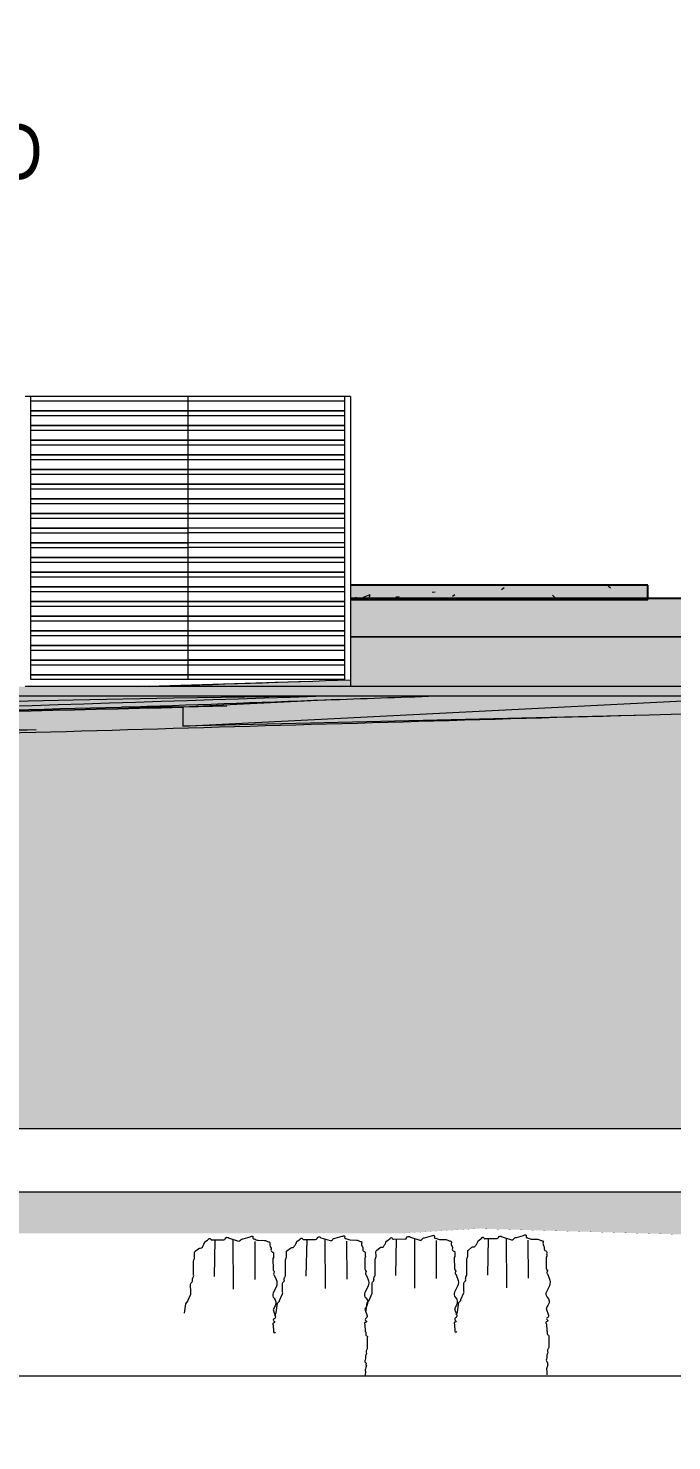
# Model space of a CAD drawing. Header units: millimetres. Extents: x 50357 to 985146, y 723188 to 1803594.
# Drawn here: x 876650 to 883473, y 723188 to 738172 of the extents above; entities that cross this region are included whole.
import ezdxf

# ---------------------------------------------------------------- set-up
doc = ezdxf.new("R2010")
doc.units = ezdxf.units.MM
doc.header["$LTSCALE"] = 3
doc.header["$MEASUREMENT"] = 0
doc.linetypes.add('DASHED', pattern=[19.05, 12.7, -6.35])
for name, color, linetype, lineweight in [('-OAP1141_', 7, 'DASHED', 18), ('-OAP1142_', 7, 'Continuous', 18), ('01-txt', 7, 'Continuous', 25)]:
    doc.layers.add(name, color=color, linetype=linetype, lineweight=lineweight)
for name, color, linetype, lineweight, true_color in [('-Surrender Hatch in Pink', 7, 'Continuous', 40, 0xffc2c2), ('A-FLOR', 7, 'Continuous', 5, 0x6e6e6e), ('A-GENM', 7, 'Continuous', 13, 0x6e6e6e), ('A-GLAZ', 7, 'Continuous', 13, 0x6e6e6e), ('ADS060', 7, 'Continuous', 35, 0x6e6e6e), ('S-STRS', 7, 'Continuous', 13, 0x6e6e6e)]:
    doc.layers.add(name, color=color, linetype=linetype, lineweight=lineweight, true_color=true_color)
doc.styles.add('Style-Arial', font='arial.ttf', dxfattribs={"width": 0.8, "height": 5})

# ---------------------------------------------------------------- blocks, each defined once
blk = doc.blocks.new('3A35X-MGGP-S-SEELS_UPPER$0$A$C23B10A5A')
at = {"layer": '-OAP1142_'}
for p, q in [((-18302, -14543), (-18315, -15061)), ((-18046, -14543), (-18046, -15241)), ((-17739, -14569), (-17739, -15106)), ((-17004, -14543), (-17017, -15061)), ((-16748, -14543), (-16748, -15241)), ((-16441, -14569), (-16441, -15106)), ((-15737, -14543), (-15750, -15061)), ((-15481, -14543), (-15481, -15241)), ((-15174, -14569), (-15174, -15106)), ((-14439, -14543), (-14452, -15061)), ((-14183, -14543), (-14183, -15241)), ((-13876, -14569), (-13876, -15106))]:
    blk.add_line(p, q, dxfattribs=at)
for points in [[(-18736, -15577), (-18718, -15445), (-18692, -15416, 0.280038), (-18689, -15405), (-18647, -15310, 0.214495), (-18647, -15289), (-18647, -15168, -0.2055), (-18640, -15152), (-18626, -15138, 0.363339), (-18623, -15112), (-18621, -15095, -0.141953), (-18609, -15069, 0.287276), (-18604, -15036), (-18604, -14841, -0.145592), (-18597, -14817, 0.158177), (-18590, -14791), (-18590, -14718, -0.300151), (-18581, -14704), (-18531, -14664, -0.217825), (-18512, -14659, 0.299446), (-18479, -14645, 0.026339), (-18456, -14605, 0.03931), (-18442, -14572), (-18406, -14548, 0.098516), (-18387, -14529, -0.652342), (-18361, -14534, 0.490845), (-18340, -14543), (-18175, -14543, 0.330626), (-18156, -14529, -0.616391), (-18102, -14520), (-17969, -14562, 0.351552), (-17939, -14550, -0.271482), (-17901, -14529), (-17802, -14501, 0.021993), (-17781, -14494, -0.699444), (-17764, -14513, 0.703821), (-17747, -14532, 0.049762), (-17691, -14553), (-17599, -14555, -0.134214), (-17575, -14562, 0.109354), (-17535, -14576, -0.477758), (-17523, -14595, 0.255061), (-17514, -14652, -0.251488), (-17509, -14680, 0.426823), (-17488, -14720, -0.416663), (-17474, -14746, 0.144623), (-17474, -14777, -0.293088), (-17483, -14810), (-17481, -14966, 0.207663), (-17471, -14987, -0.398034), (-17469, -15017, 0.449846), (-17464, -15046), (-17438, -15107, -0.203029), (-17438, -15216), (-17481, -15298, 0.32758), (-17469, -15374, -0.343031), (-17455, -15482, 0.015685), (-17483, -15534), (-17453, -15629, -0.392899), (-17469, -15664, 0.671684), (-17469, -15699, -0.843007), (-17474, -15721, 0.772572), (-17483, -15751), (-17479, -15850, 0.953788), (-17450, -15850)], [(-17455, -15621), (-17439, -15577), (-17420, -15445), (-17394, -15416, 0.280038), (-17392, -15405), (-17349, -15310, 0.214495), (-17349, -15289), (-17349, -15168, -0.2055), (-17342, -15152), (-17328, -15138, 0.363339), (-17325, -15112), (-17323, -15095, -0.141953), (-17311, -15069, 0.287276), (-17306, -15036), (-17306, -14841, -0.145592), (-17299, -14817, 0.158177), (-17292, -14791), (-17292, -14718, -0.300151), (-17283, -14704), (-17233, -14664, -0.217825), (-17215, -14659, 0.299446), (-17182, -14645, 0.026339), (-17158, -14605, 0.03931), (-17144, -14572), (-17108, -14548, 0.098516), (-17089, -14529, -0.652342), (-17063, -14534, 0.490845), (-17042, -14543), (-16877, -14543, 0.330626), (-16858, -14529, -0.616391), (-16804, -14520), (-16672, -14562, 0.351552), (-16641, -14550, -0.271482), (-16603, -14529), (-16504, -14501, 0.021993), (-16483, -14494, -0.699444), (-16466, -14513, 0.703821), (-16450, -14532, 0.049762), (-16393, -14553), (-16301, -14555, -0.134214), (-16277, -14562, 0.109354), (-16237, -14576, -0.477758), (-16226, -14595, 0.255061), (-16216, -14652, -0.251488), (-16211, -14680, 0.426823), (-16190, -14720, -0.416663), (-16176, -14746, 0.144623), (-16176, -14777, -0.293088), (-16185, -14810), (-16183, -14966, 0.207663), (-16174, -14987, -0.398034), (-16171, -15017, 0.449846), (-16167, -15046), (-16141, -15107, -0.203029), (-16141, -15216), (-16183, -15298, 0.32758), (-16171, -15374, -0.343031), (-16157, -15482, 0.015685), (-16185, -15534), (-16155, -15629, -0.392899), (-16171, -15664, 0.671684), (-16171, -15699, -0.843007), (-16176, -15721, 0.772572), (-16185, -15751), (-16181, -15850, 0.2336), (-16175, -15861), (-16175, -15894, 0.345427), (-16164, -15909, -0.533083), (-16154, -15939), (-16154, -16087, -0.192918), (-16161, -16104, 0.274124), (-16170, -16143, -0.201907), (-16173, -16182, 0.123263), (-16180, -16210, -0.083533), (-16187, -16253, 0.325615), (-16173, -16298, -0.401032), (-16172, -16309, 0.437289), (-16166, -16332, -0.000409), (-16186, -16390, 0.241209), (-16182, -16413), (-16184, -16474)], [(-16172, -15577), (-16153, -15445), (-16127, -15416, 0.280038), (-16125, -15405), (-16082, -15310, 0.214495), (-16082, -15289), (-16082, -15168, -0.2055), (-16075, -15152), (-16061, -15138, 0.363339), (-16058, -15112), (-16056, -15095, -0.141953), (-16044, -15069, 0.287276), (-16039, -15036), (-16039, -14841, -0.145592), (-16032, -14817, 0.158177), (-16025, -14791), (-16025, -14718, -0.300151), (-16016, -14704), (-15966, -14664, -0.217825), (-15948, -14659, 0.299446), (-15914, -14645, 0.026339), (-15891, -14605, 0.03931), (-15877, -14572), (-15841, -14548, 0.098516), (-15822, -14529, -0.652342), (-15796, -14534, 0.490845), (-15775, -14543), (-15610, -14543, 0.330626), (-15591, -14529, -0.616391), (-15537, -14520), (-15405, -14562, 0.351552), (-15374, -14550, -0.271482), (-15336, -14529), (-15237, -14501, 0.021993), (-15216, -14494, -0.699444), (-15199, -14513, 0.703821), (-15183, -14532, 0.049762), (-15126, -14553), (-15034, -14555, -0.134214), (-15010, -14562, 0.109354), (-14970, -14576, -0.477758), (-14959, -14595, 0.255061), (-14949, -14652, -0.251488), (-14944, -14680, 0.426823), (-14923, -14720, -0.416663), (-14909, -14746, 0.144623), (-14909, -14777, -0.293088), (-14918, -14810), (-14916, -14966, 0.207663), (-14907, -14987, -0.398034), (-14904, -15017, 0.449846), (-14899, -15046), (-14873, -15107, -0.203029), (-14873, -15216), (-14916, -15298, 0.32758), (-14904, -15374, -0.343031), (-14890, -15482, 0.015685), (-14918, -15534), (-14888, -15629, -0.392899), (-14904, -15664, 0.671684), (-14904, -15699, -0.843007), (-14909, -15721, 0.772572), (-14918, -15751), (-14914, -15850, 0.953788), (-14885, -15850)], [(-14890, -15621), (-14874, -15577), (-14855, -15445), (-14829, -15416, 0.280038), (-14827, -15405), (-14784, -15310, 0.214495), (-14784, -15289), (-14784, -15168, -0.2055), (-14777, -15152), (-14763, -15138, 0.363339), (-14761, -15112), (-14758, -15095, -0.141953), (-14747, -15069, 0.287276), (-14742, -15036), (-14742, -14841, -0.145592), (-14735, -14817, 0.158177), (-14728, -14791), (-14728, -14718, -0.300151), (-14718, -14704), (-14669, -14664, -0.217825), (-14650, -14659, 0.299446), (-14617, -14645, 0.026339), (-14593, -14605, 0.03931), (-14579, -14572), (-14544, -14548, 0.098516), (-14525, -14529, -0.652342), (-14499, -14534, 0.490845), (-14477, -14543), (-14312, -14543, 0.330626), (-14293, -14529, -0.616391), (-14239, -14520), (-14107, -14562, 0.351552), (-14076, -14550, -0.271482), (-14038, -14529), (-13939, -14501, 0.021993), (-13918, -14494, -0.699444), (-13901, -14513, 0.703821), (-13885, -14532, 0.049762), (-13828, -14553), (-13736, -14555, -0.134214), (-13713, -14562, 0.109354), (-13672, -14576, -0.477758), (-13661, -14595, 0.255061), (-13651, -14652, -0.251488), (-13646, -14680, 0.426823), (-13625, -14720, -0.416663), (-13611, -14746, 0.144623), (-13611, -14777, -0.293088), (-13621, -14810), (-13618, -14966, 0.207663), (-13609, -14987, -0.398034), (-13606, -15017, 0.449846), (-13602, -15046), (-13576, -15107, -0.203029), (-13576, -15216), (-13618, -15298, 0.32758), (-13606, -15374, -0.343031), (-13592, -15482, 0.015685), (-13621, -15534), (-13590, -15629, -0.392899), (-13606, -15664, 0.671684), (-13606, -15699, -0.843007), (-13611, -15721, 0.772572), (-13621, -15751), (-13616, -15850, 0.2336), (-13610, -15861), (-13610, -15894, 0.345427), (-13600, -15909, -0.533083), (-13589, -15939), (-13589, -16087, -0.192918), (-13596, -16104, 0.274124), (-13605, -16143, -0.201907), (-13609, -16182, 0.123263), (-13616, -16210, -0.083533), (-13623, -16253, 0.325615), (-13609, -16298, -0.401032), (-13607, -16309, 0.437289), (-13601, -16332, -0.000409), (-13621, -16390, 0.241209), (-13617, -16413), (-13619, -16474)]]:
    blk.add_lwpolyline(points, format="xyb", dxfattribs=at)

msp = doc.modelspace()

# ---------------------------------------------------------------- hatches: boundary and pattern name
at = {"layer": 'A-FLOR', "lineweight": 5}
for points in [[(880066.7298, 732112.9831), (883219.9846, 732112.9831), (883219.9846, 732262.9831), (880066.7298, 732262.9831)], [(887031.9949, 731716.2093), (887031.9949, 732122.3164), (880066.7298, 732122.3164), (880066.7298, 731718.2622), (884834.2407, 731716.8571)], [(886916.6152, 731188.9831), (887021.8806, 731188.9831), (887021.8806, 731239.4475), (887162.7489, 731239.4475), (887031.9949, 731716.2093), (880066.7298, 731718.2622), (880067.2402, 731188.9831), (886500.1403, 731188.9831)], [(879236.3514, 731188.9831), (880067.2391, 731190.123), (880066.9858, 731260.1144), (877935.4513, 731188.9831), (879236.2743, 731188.9831)], [(880066.9858, 731088.9831), (887213.4814, 731088.9831), (887021.8806, 731139.4475), (887021.8806, 731188.9831), (871044.7394, 731188.9831), (871155.1407, 731176.2766), (871155.1407, 731088.9831), (879836.5421, 731088.9831)], [(877935.4513, 731188.9831), (879241.5322, 731233.4654), (877828.6094, 731188.9831)], [(878290.4214, 730768.9831), (883233.274, 730886.4831), (890725.4918, 731098.9831), (888238.2507, 731211.1047), (887501.1892, 731122.0555), (887213.4814, 731088.9831), (884642.3476, 731088.9831), (878923.6844, 730800.8859)], [(870947.3702, 730801.7555), (879702.3027, 731085.4871), (878876.4738, 731078.5252), (877758.756, 731061.9417), (877108.0177, 731048.4284), (875755.938, 731014.3309), (875326.1881, 731000.9882), (874094.6459, 730960.8455), (870947.3702, 730855.8745), (870947.3702, 730805.1024)], [(870947.394, 730798.5586), (878290.4214, 730968.9831), (877637.1382, 730968.9831), (872339.994, 730846.8775), (870947.394, 730801.7563)], [(870947.394, 730598.5586), (878290.4214, 730768.9831), (878290.4214, 730968.9831), (870947.394, 730798.5586), (870947.394, 730661.6323)], [(872412.4032, 730849.2236), (877637.1382, 730968.9831), (877637.1382, 731018.5437), (872505.5988, 730852.2433)], [(877637.1382, 730968.9831), (878290.4214, 730968.9831), (879933.4989, 731051.7587), (877646.3294, 730969.3144)], [(878290.4214, 730768.9831), (884642.3476, 731088.9831), (880967.0944, 731088.9831), (879933.4989, 731051.7587), (878290.4214, 730968.9831), (878290.4214, 730946.4831)], [(870947.394, 730588.9831), (872852.1032, 730588.9831), (881172.8373, 730827.7331), (883098.5046, 730883.2794), (876504.7429, 730727.6616), (870947.394, 730598.5586), (870947.394, 730591.2639)]]:
    msp.add_hatch(color=256, dxfattribs=at).paths.add_polyline_path(points, flags=0)
h = msp.add_hatch(color=256, dxfattribs=at)
h.paths.add_polyline_path([(877637.1382, 730968.9831), (880967.0944, 731088.9831), (880044.79, 731088.2248), (879702.3027, 731085.4871), (877637.1382, 731018.5437)], flags=0)
h.paths.add_polyline_path([(889850.2814, 731408.3042), (890502.9631, 731432.5871), (889890.4318, 731413.2158), (889855.8312, 731408.9831)], flags=0)
h = msp.add_hatch(color=256, dxfattribs=at)
h.paths.add_polyline_path([(870947.37, 730855.8745), (875476.7992, 731005.7659), (876010.3648, 731021.593), (877417.0742, 731055.3559), (878170.6425, 731068.786), (879129.1104, 731080.9052), (880139.6568, 731088.4318), (879887.0202, 731088.9831), (871155.1407, 731088.9831), (871155.1407, 731076.2801), (870945.1724, 731076.2766), (870947.3233, 730858.4955)], flags=0)
h.paths.add_polyline_path([(876309.6681, 731035.8969), (876309.7014, 731035.8969), (876322.2144, 731036.4078)], flags=0)
at = {"layer": 'A-GENM'}
for points in [[(877377.5123, 734114.069), (877377.5123, 734118.3116), (876677.5614, 734118.3116), (876677.5614, 734114.069), (877351.5716, 734114.069)], [(879306.7323, 734114.069), (879306.7323, 734118.3116), (880006.6833, 734118.3116), (880006.6833, 734114.069), (879332.6731, 734114.069)], [(877377.5123, 732557.3546), (877377.5123, 732561.5972), (876677.5614, 732561.5972), (876677.5614, 732557.3546), (877351.5716, 732557.3546)], [(879306.7323, 732557.3546), (879306.7323, 732561.5972), (880006.6833, 732561.5972), (880006.6833, 732557.3546), (879332.6731, 732557.3546)], [(877377.5123, 732401.6832), (877377.5123, 732405.9258), (876677.5614, 732405.9258), (876677.5614, 732401.6832), (877351.5716, 732401.6832)], [(879306.7323, 732401.6832), (879306.7323, 732405.9258), (880006.6833, 732405.9258), (880006.6833, 732401.6832), (879332.6731, 732401.6832)], [(877377.5123, 732246.0117), (877377.5123, 732250.2544), (876677.5614, 732250.2544), (876677.5614, 732246.0117), (877351.5716, 732246.0117)], [(879306.7323, 732246.0117), (879306.7323, 732250.2544), (880006.6833, 732250.2544), (880006.6833, 732246.0117), (879332.6731, 732246.0117)], [(877377.5123, 732090.3403), (877377.5123, 732094.5829), (876677.5614, 732094.5829), (876677.5614, 732090.3403), (877351.5716, 732090.3403)], [(879306.7323, 732090.3403), (879306.7323, 732094.5829), (880006.6833, 732094.5829), (880006.6833, 732090.3403), (879332.6731, 732090.3403)], [(877377.5123, 731934.6688), (877377.5123, 731938.9115), (876677.5614, 731938.9115), (876677.5614, 731934.6688), (877351.5716, 731934.6688)], [(879306.7323, 731934.6688), (879306.7323, 731938.9115), (880006.6833, 731938.9115), (880006.6833, 731934.6688), (879332.6731, 731934.6688)], [(877377.5123, 731778.9974), (877377.5123, 731783.24), (876677.5614, 731783.24), (876677.5614, 731778.9974), (877351.5716, 731778.9974)], [(879306.7323, 731778.9974), (879306.7323, 731783.24), (880006.6833, 731783.24), (880006.6833, 731778.9974), (879332.6731, 731778.9974)], [(877377.5123, 731623.326), (877377.5123, 731627.5686), (876677.5614, 731627.5686), (876677.5614, 731623.326), (877351.5716, 731623.326)], [(879306.7323, 731623.326), (879306.7323, 731627.5686), (880006.6833, 731627.5686), (880006.6833, 731623.326), (879332.6731, 731623.326)], [(877377.5123, 731467.6545), (877377.5123, 731471.8972), (876677.5614, 731471.8972), (876677.5614, 731467.6545), (877351.5716, 731467.6545)], [(879306.7323, 731467.6545), (879306.7323, 731471.8972), (880006.6833, 731471.8972), (880006.6833, 731467.6545), (879332.6731, 731467.6545)], [(877377.5123, 731311.9831), (877377.5123, 731316.2257), (876677.5614, 731316.2257), (876677.5614, 731311.9831), (877351.5716, 731311.9831)], [(879306.7323, 731311.9831), (879306.7323, 731316.2257), (880006.6833, 731316.2257), (880006.6833, 731311.9831), (879332.6731, 731311.9831)]]:
    msp.add_hatch(color=256, dxfattribs=at).paths.add_polyline_path(points, flags=0)
at = {"layer": 'A-GLAZ'}
msp.add_hatch(color=256, dxfattribs=at).paths.add_polyline_path([(876677.5147, 731263.9831), (876677.5614, 731264.0414), (876677.5147, 731280.1848)], flags=0)
at = {"layer": 'ADS060', "lineweight": 13}
h = msp.add_hatch(dxfattribs=at)
h.set_pattern_fill('AR-CONC', color=256, scale=100, style=0)
h.set_pattern_definition([(50, (0, 0), (717.26018, -62.75213), [75, -825]), (355, (0, 0), (-138.75133, 752.19213), [60, -660]), (100.451444, (59.8, -5.2), (578.50885, 689.44), [63.7402, -701.1421]), (46.1842, (0, 200), (1067.2413, -165.5193), [112.5, -1237.5]), (96.63564, (88.9, 186.2), (934.6619, 974.1186), [95.6103, -1051.7138]), (351.18416, (0, 200), (934.6619, 974.1186), [90, -990]), (21, (100, 150), (596.90705, -402.6189), [75, -825]), (326, (100, 150), (243.31533, 725.15005), [60, -660]), (71.451445, (149.74, 116.45), (840.22238, 322.53115), [63.7402, -701.1421]), (37.5, (0, 0), (12.159855, 332.893854), [0, -652, 0, -670, 0, -662.5]), (7.5, (0, 0), (263.06954, 394.41171), [0, -382, 0, -637, 0, -252.5]), (327.5, (-223, 0), (533.822436, -22.55487), [0, -250, 0, -780, 0, -1035]), (317.5, (-323, 0), (583.18617, 100.10498), [0, -325, 0, -518, 0, -735])])
h.paths.add_polyline_path([(853656.482, 730788.9831), (851718.8573, 730788.9831), (851718.8573, 726499.893), (857635.0668, 726499.893), (857635.0668, 727638.9831), (857351.5055, 727638.9831), (856301.502, 728688.9831), (853656.482, 728688.9831)])
h.paths.add_polyline_path([(859068.3121, 727638.9831), (863231.6706, 727638.9831), (863233.785, 726499.893), (859068.3121, 726499.893)])
h.paths.add_polyline_path([(864669.5563, 727638.9831), (865507.2191, 727638.9831), (866512.1072, 728688.9831), (867744.0584, 728688.9831), (867758.9759, 730318.9831), (870536.311, 730588.9831), (872852.1032, 730588.9831), (883233.274, 730886.4831), (890522.2526, 731108.1448), (890522.2526, 726499.893), (871436.0915, 726499.893), (871186.0915, 727186.7624), (870686.0915, 725813.0237), (870436.0915, 726499.893), (864669.5563, 726499.893)])
h.paths.add_polyline_path([(851718.8573, 725828.8678), (857635.0668, 725828.8678), (857635.0668, 725408.4406), (854797.142, 725344.6182), (851718.8573, 725442.3608)])
h.paths.add_polyline_path([(859068.3121, 725828.8678), (863233.785, 725828.8678), (863233.785, 725403.9443), (861909.8592, 725438.3152), (859068.3121, 725376.4981)])
h.paths.add_polyline_path([(864669.5563, 725828.8678), (870436.0915, 725828.8678), (870686.0915, 725141.9984), (871186.0915, 726515.7371), (871436.0915, 725828.8678), (890522.2526, 725828.8678), (890522.2526, 725302.7154), (884787.1771, 725341.4666), (881415.4371, 725438.3152), (880594.1499, 725387.001), (877685.4232, 725387.001), (876453.4918, 725387.001), (874652.4503, 725267.0777), (873249.4177, 725249.9731), (872000.3762, 725169.2792), (870614.4538, 725130.2398), (869314.0817, 725335.4968), (867858.7747, 725364.5795), (866679.1177, 725421.0206), (864669.5563, 725380.0781)])
at = {"layer": 'S-STRS', "lineweight": 9}
h = msp.add_hatch(dxfattribs=at)
h.set_pattern_fill('FP_2', color=256, style=0, pattern_type=2)
h.set_pattern_definition([(50, (939408.4, 738060), (728.7365, -63.756), [76.2, -838.2]), (355, (939408.4, 738060), (-140.972, 764.228), [60.96, -670.56]), (100.451, (939469.1, 738054.7), (587.77, 700.467), [64.76, -712.36]), (46.184, (939408.4, 738263.2), (1084.316, -168.171), [114.3, -1257.3]), (96.636, (939498.7, 738249.2), (949.61, 989.71), [97.14, -1068.54]), (351.184, (939408.4, 738263.2), (949.62, 989.701), [91.44, -1005.84]), (21, (939510, 738212.4), (606.458, -409.0606), [76.2, -838.2]), (326, (939510, 738212.4), (247.208, 736.753), [60.96, -670.56]), (71.451, (939560.5, 738178.3), (853.668, 327.6855), [64.76, -712.36]), (37.5, (939408.39, 738059.98), (12.3547, 338.2201), [33.528, -628.904, 33.528, -647.192, -673.1]), (37.5, (939408.39, 738059.98), (12.3547, 338.2201), [-1343.152, 33.528, -639.572]), (7.5, (939408.4, 738060), (267.2789, 400.7221), [33.528, -354.584, 33.528, -613.664, -256.54]), (7.5, (939408.4, 738060), (267.2789, 400.7221), [-1035.304, 33.528, -223.012]), (327.5, (939181.82, 738059.98), (542.3633, -22.9153), [33.528, -220.472, 33.528, -758.952, -1051.56]), (327.5, (939181.82, 738059.98), (542.3633, -22.9153), [-1046.48, 33.528, -1018.032]), (317.5, (939080.2, 738060), (592.517, 101.707), [33.528, -296.672, 33.528, -492.76, -746.76]), (317.5, (939080.2, 738060), (592.517, 101.707), [-856.488, 33.528, -713.232])])
h.paths.add_polyline_path([(880066.7298, 732112.9831), (883219.9846, 732112.9831), (883219.9846, 732262.9831), (880066.7298, 732262.9831)], flags=0)

# ---------------------------------------------------------------- linework, layer by layer
at = {"layer": '-OAP1141_', "const_width": 0.5}
msp.add_lwpolyline([(851718.8573, 725442.3608), (854797.142, 725344.6182), (857635.0668, 725408.4406), (858954.6532, 725374.1824), (859075.0668, 725376.6357), (861909.8592, 725438.3152), (864380.1807, 725374.1824), (866679.1177, 725421.0206), (867858.7747, 725364.5795), (869314.0817, 725335.4968), (870614.4538, 725130.2398), (872000.3762, 725169.2792), (873249.4177, 725249.9731), (874652.4503, 725267.0777), (876453.4918, 725387.001), (880594.1499, 725387.001), (881415.4371, 725438.3152), (884787.1771, 725341.4666), (887876.6713, 725340.5836), (890522.2526, 725302.7154)], dxfattribs=at)
at = {"layer": '-Surrender Hatch in Pink', "transparency": 33554597, "const_width": 0.5}
msp.add_lwpolyline([(853271.7666, 725828.8678), (857635.0668, 725828.8678), (857635.0668, 725408.4406), (858954.6532, 725374.1824), (859068.3121, 725376.4981), (859068.3121, 725828.8678), (863233.785, 725828.8678), (863233.785, 725403.9443), (864380.1807, 725374.1824), (864669.5563, 725380.0781), (864669.5563, 725828.8678), (870436.0915, 725828.8678), (870686.0915, 725141.9984), (871186.0915, 726515.7371), (871436.0915, 725828.8678), (890522.2526, 725828.8678), (890522.2526, 723875.2002), (871436.0915, 723875.2002), (871186.0915, 724562.0695), (870686.0915, 723188.3308), (870436.0915, 723875.2002), (853271.7666, 723875.2002)], close=True, dxfattribs=at)
at = {"linetype": 'Continuous', "lineweight": 0, "ltscale": 2, "flags": 128}
for points in [[(851718.8573, 726499.893), (870436.0915, 726499.893), (870686.0915, 725813.0237), (871186.0915, 727186.7624), (871436.0915, 726499.893), (892174.2785, 726499.893)], [(851718.8573, 725828.8678), (870436.0915, 725828.8678), (870686.0915, 725141.9984), (871186.0915, 726515.7371), (871436.0915, 725828.8678), (892174.2785, 725828.8678)], [(851718.8573, 723875.2002), (870436.0915, 723875.2002), (870686.0915, 723188.3308), (871186.0915, 724562.0695), (871436.0915, 723875.2002), (892173.075, 723875.2002)]]:
    msp.add_lwpolyline(points, dxfattribs=at)
at = {"layer": 'A-FLOR', "lineweight": 9}
for p, q in [((880067.2402, 731188.9831), (876617.2407, 731188.9831)), ((871155.1407, 731088.9831), (887213.4814, 731088.9831)), ((878755.0701, 730980.0286), (877847.73, 730958.7471)), ((878290.4214, 730768.9831), (884642.3476, 731088.9831)), ((879933.4989, 731051.7587), (878290.4214, 730968.9831)), ((878290.4214, 730968.9831), (878290.4214, 730768.9831))]:
    msp.add_line(p, q, dxfattribs=at)
at = {"layer": 'A-FLOR'}
for p, q in [((878290.4214, 730968.9831), (877637.1382, 730968.9831)), ((883233.274, 730886.4831), (878290.4214, 730768.9831))]:
    msp.add_line(p, q, dxfattribs=at)
at = {"layer": 'A-FLOR', "lineweight": 9, "flags": 128}
msp.add_lwpolyline([(874837.1219, 730985.6033), (876007.821, 731021.464), (877124.299, 731049.3308), (878188.311, 731069.5566), (879201.5787, 731082.488), (880165.7911, 731088.4648), (880536.5734, 731088.9831)], dxfattribs=at)
at = {"layer": 'A-FLOR', "lineweight": 9}
for points in [[(877935.7069, 731188.9831), (878646.3308, 731212.6956), (879356.7575, 731236.4081), (880067.0486, 731260.1206)], [(877811.0138, 731188.9831), (878417.748, 731207.8567), (879025.1207, 731226.7302), (879632.9609, 731245.6038)], [(890725.4918, 731098.9831), (888218.8041, 731028.1497), (885720.804, 730957.3164), (883233.274, 730886.4831)], [(870947.1263, 730798.5586), (873384.9195, 730855.3668), (875832.9879, 730912.1749), (878290.4214, 730968.9831)], [(878290.4214, 730968.9831), (875832.9879, 730912.1749), (873384.9195, 730855.3668), (870947.1263, 730798.5586)], [(870947.3916, 730801.7555), (873866.9402, 730896.3327), (876783.9918, 730990.9099), (879700.4049, 731085.4871)], [(872412.2048, 730849.2236), (874151.7766, 730889.1434), (875893.4417, 730929.0633), (877637.1382, 730968.9831)], [(877637.1382, 730968.9831), (878361.1319, 730995.0942), (879085.4712, 731021.2053), (879810.1507, 731047.3164)], [(879810.1507, 731047.3164), (880195.6186, 731061.2053), (880581.3474, 731075.0942), (880967.2838, 731088.9831)], [(883233.274, 730886.4831), (879750.7319, 730787.3164), (876288.7112, 730688.1497), (872852.1032, 730588.9831)], [(875180.8951, 730696.9831), (875698.2908, 730708.9831), (876216.5438, 730720.9831), (876735.0121, 730732.9831)]]:
    msp.add_open_spline(points, degree=3, dxfattribs=at)
at = {"layer": 'A-GENM'}
for p, q in [((876677.5147, 734219.7404), (880006.73, 734219.7404)), ((876677.5147, 734118.3116), (880006.73, 734118.3116)), ((876677.5147, 734114.069), (880006.73, 734114.069)), ((876677.5147, 734064.069), (880006.73, 734064.069)), ((876677.5147, 733962.6402), (880006.73, 733962.6402)), ((876677.5147, 733958.3976), (880006.73, 733958.3976)), ((876677.5147, 733908.3976), (880006.73, 733908.3976)), ((876677.5147, 733806.9688), (880006.73, 733806.9688)), ((876677.5147, 733802.7261), (880006.73, 733802.7261)), ((876677.5147, 733752.7261), (880006.73, 733752.7261)), ((876677.5147, 733651.2973), (880006.73, 733651.2973)), ((876677.5147, 733647.0547), (880006.73, 733647.0547)), ((876677.5147, 733597.0547), (880006.73, 733597.0547)), ((876677.5147, 733495.6259), (880006.73, 733495.6259)), ((876677.5147, 733491.3832), (880006.73, 733491.3832)), ((876677.5147, 733441.3832), (880006.73, 733441.3832)), ((876677.5147, 733339.9544), (880006.73, 733339.9544)), ((876677.5147, 733335.7118), (880006.73, 733335.7118)), ((876677.5147, 733285.7118), (880006.73, 733285.7118)), ((876677.5147, 733184.283), (880006.73, 733184.283)), ((876677.5147, 733180.0404), (880006.73, 733180.0404)), ((876677.5147, 733130.0404), (880006.73, 733130.0404)), ((876677.5147, 733028.6116), (880006.73, 733028.6116)), ((876677.5147, 733024.3689), (880006.73, 733024.3689)), ((876677.5147, 732974.3689), (880006.73, 732974.3689)), ((876677.5147, 732872.9401), (880006.73, 732872.9401)), ((876677.5147, 732868.6975), (878342.1223, 732868.6975)), ((876677.5147, 732818.6975), (878342.1223, 732818.6975)), ((880006.73, 732868.6975), (878342.1223, 732868.6975)), ((880006.73, 732818.6975), (878342.1223, 732818.6975)), ((876677.5147, 732717.2687), (880006.73, 732717.2687)), ((876677.5147, 732713.026), (878342.1223, 732713.026)), ((876677.5147, 732663.026), (878342.1223, 732663.026)), ((880006.73, 732713.026), (878342.1223, 732713.026)), ((880006.73, 732663.026), (878342.1223, 732663.026)), ((876677.5147, 732561.5972), (880006.73, 732561.5972)), ((876677.5147, 732557.3546), (880006.73, 732557.3546)), ((876677.5147, 732507.3546), (880006.73, 732507.3546)), ((876677.5147, 732405.9258), (880006.73, 732405.9258)), ((876677.5147, 732401.6832), (880006.73, 732401.6832)), ((876677.5147, 732351.6832), (880006.73, 732351.6832)), ((876677.5147, 732250.2544), (880006.73, 732250.2544)), ((876677.5147, 732246.0117), (880006.73, 732246.0117)), ((876677.5147, 732196.0117), (880006.73, 732196.0117)), ((876677.5147, 732094.5829), (880006.73, 732094.5829)), ((876677.5147, 732090.3403), (880006.73, 732090.3403)), ((876677.5147, 732040.3403), (880006.73, 732040.3403)), ((876677.5147, 731938.9115), (880006.73, 731938.9115)), ((876677.5147, 731934.6688), (880006.73, 731934.6688)), ((876677.5147, 731884.6688), (880006.73, 731884.6688)), ((876677.5147, 731783.24), (880006.73, 731783.24)), ((876677.5147, 731778.9974), (880006.73, 731778.9974)), ((876677.5147, 731728.9974), (880006.73, 731728.9974)), ((876677.5147, 731627.5686), (880006.73, 731627.5686)), ((876677.5147, 731623.326), (880006.73, 731623.326)), ((876677.5147, 731573.326), (880006.73, 731573.326)), ((876677.5147, 731471.8972), (878342.1223, 731471.8972)), ((876677.5147, 731467.6545), (880006.73, 731467.6545)), ((876677.5147, 731417.6545), (880006.73, 731417.6545)), ((880006.73, 731471.8972), (878342.1223, 731471.8972)), ((876677.5147, 731316.2257), (880006.73, 731316.2257)), ((876677.5147, 731311.9831), (880006.73, 731311.9831))]:
    msp.add_line(p, q, dxfattribs=at)
at = {"layer": 'A-GLAZ'}
for p, q in [((880066.7298, 734263.9831), (876617.5149, 734263.9831)), ((876677.5147, 731263.9831), (876677.5147, 734263.9831)), ((878342.1223, 734263.9831), (878342.1223, 731263.9831)), ((880006.73, 731263.9831), (880006.73, 734263.9831)), ((880066.7298, 734263.9831), (880066.7298, 731188.9831)), ((880006.73, 731263.9831), (876677.5147, 731263.9831))]:
    msp.add_line(p, q, dxfattribs=at)
at = {"layer": 'S-STRS', "lineweight": 25}
for p, q in [((883219.9846, 732262.9831), (880066.7298, 732262.9831)), ((883219.9846, 732112.9831), (883219.9846, 732262.9831)), ((887031.9949, 732122.3164), (880066.7298, 732122.3164)), ((880066.7298, 732112.9831), (883219.9846, 732112.9831)), ((880066.7298, 731718.2622), (887031.9949, 731716.2093))]:
    msp.add_line(p, q, dxfattribs=at)
at = {"layer": 'S-STRS', "lineweight": 9}
msp.add_line((887021.8806, 731188.9831), (880067.2402, 731188.9831), dxfattribs=at)

# ---------------------------------------------------------------- block references
at = {"layer": '-OAP1141_', "xscale": 0.7499999999999999, "yscale": 0.7499999999999999, "zscale": 0.7499999999999999, "rotation": 0.254193620792378}
msp.add_blockref('3A35X-MGGP-S-SEELS_UPPER$0$A$C23B10A5A', (892306.5474, 736287.3952), dxfattribs=at)

# ---------------------------------------------------------------- texts
at = {"layer": '01-txt', "lineweight": 20, "insert": (871117.3672, 738163.2577), "char_height": 600, "width": 6157.376482, "attachment_point": 1, "rotation": 359.99890853, "style": 'Style-Arial'}
msp.add_mtext('GROUND LEVEL F.F.L +11.550mPD', dxfattribs=at)

doc.saveas('drawing.dxf')
